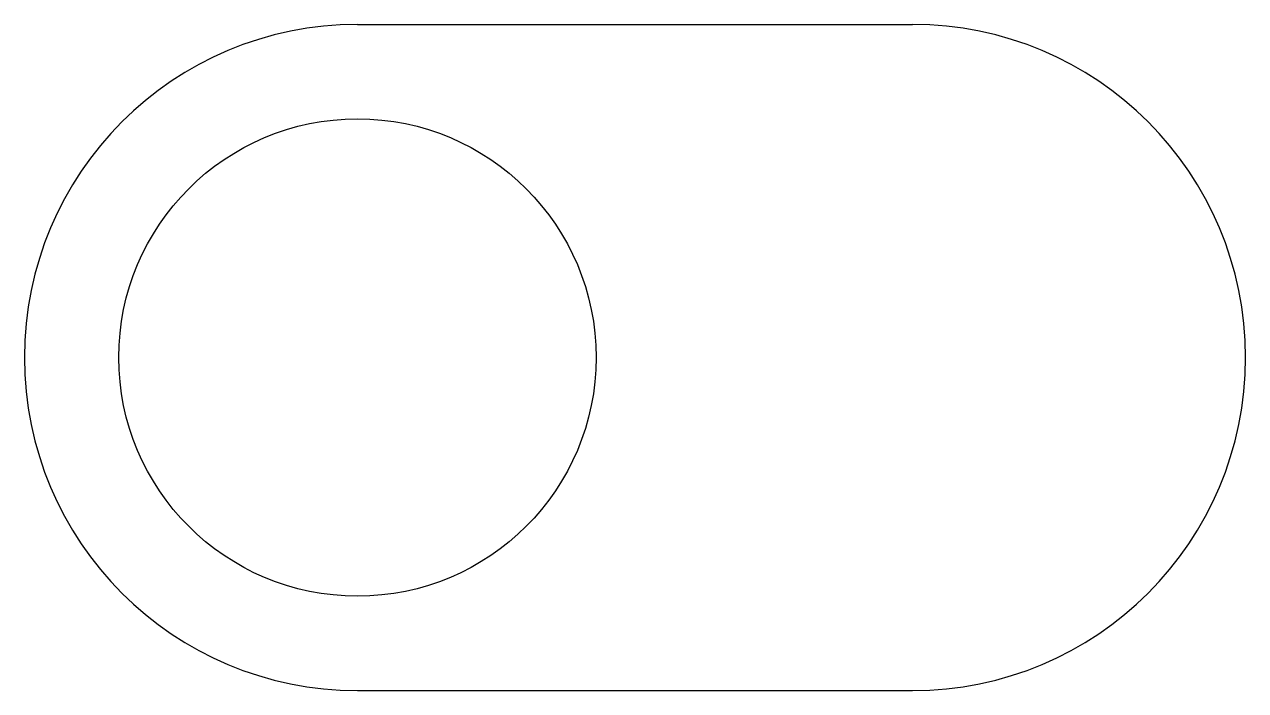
# Model space of a CAD drawing. Header units: millimetres. Extents: x 76.1 to 120.1, y 52.7 to 76.7.
import ezdxf

# ---------------------------------------------------------------- set-up
doc = ezdxf.new("R2010")
doc.units = ezdxf.units.MM

msp = doc.modelspace()

# ---------------------------------------------------------------- linework, layer by layer
for p, q in [((88.14, 76.707), (108.14, 76.707)), ((88.14, 52.707), (108.14, 52.707))]:
    msp.add_line(p, q)
msp.add_circle((88.14, 64.707), 8.6)
for centre, start, end in [((88.14, 64.707), 90, 270), ((108.14, 64.707), 270, 90)]:
    msp.add_arc(centre, 12, start, end)

doc.saveas('drawing.dxf')
